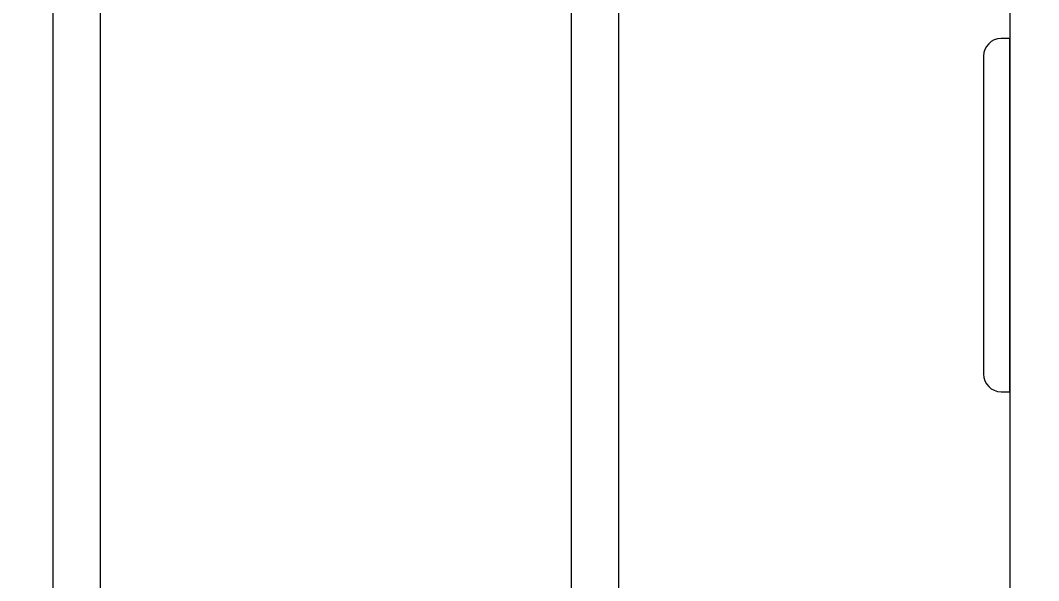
# Model space of a CAD drawing. Header units: millimetres. Extents: x -7083 to 7374, y -8368 to 7509.
# Drawn here: x -4056 to -3478, y 441 to 758 of the extents above; entities that cross this region are included whole.
import ezdxf

# ---------------------------------------------------------------- set-up
doc = ezdxf.new("R2010")
doc.units = ezdxf.units.MM
for name, color, linetype in [('DIKOM_ОБЪЕКТ', 7, 'Continuous'), ('DIKOM_РАЗМЕР_ЗОНА', 7, 'Continuous'), ('DIKOM_РАЗМЕР_ОБЪЕКТА', 7, 'Continuous')]:
    doc.layers.add(name, color=color, linetype=linetype)
doc.styles.add('style1', font='arial.ttf', dxfattribs={"width": 0.8})
doc.dimstyles.new('1-50', dxfattribs={"dimtxt": 300, "dimasz": 200, "dimexe": 100, "dimexo": 0, "dimgap": 100, "dimtad": 1, "dimtxsty": 'style1', "dimcen": 200, "dimclrd": 7, "dimclre": 7, "dimclrt": 7, "dimadec": 1, "dimazin": 2, "dimtfac": 1, "dimtmove": 0, "dimatfit": 2, "dimfxl": 0, "dimlwd": 25, "dimlwe": 18, "dimarcsym": 0})

# ---------------------------------------------------------------- blocks, each defined once
blk = doc.blocks.new('*D10')
at = {"layer": 'Defpoints', "color": 0, "transparency": 16777216}
for p in [(-5583.43, 647.96), (4593.55, 648.92), (4593.55, -5902.54)]:
    blk.add_point(p, dxfattribs=at)
at = {"layer": 'DIKOM_РАЗМЕР_ОБЪЕКТА', "color": 7, "lineweight": 18, "transparency": 16777216}
for p, q in [((-5583.43, 647.96), (-5583.43, -6002.54)), ((4593.55, 648.92), (4593.55, -6002.54))]:
    blk.add_line(p, q, dxfattribs=at)
at = {"layer": 'DIKOM_РАЗМЕР_ОБЪЕКТА', "color": 7, "lineweight": 25, "transparency": 16777216}
blk.add_line((-5383.43, -5902.54), (4393.55, -5902.54), dxfattribs=at)
at = {"layer": 'DIKOM_РАЗМЕР_ОБЪЕКТА', "color": 7, "transparency": 16777216}
for points in [[(-5383.43, -5869.2), (-5383.43, -5935.87), (-5583.43, -5902.54)], [(4393.55, -5869.2), (4393.55, -5935.87), (4593.55, -5902.54)]]:
    blk.add_solid(points, dxfattribs=at)
at = {"layer": 'DIKOM_РАЗМЕР_ОБЪЕКТА', "color": 7, "transparency": 16777216, "insert": (-226.13, -5649.37), "char_height": 300, "attachment_point": 5, "style": 'style1'}
blk.add_mtext('10150', dxfattribs=at)
blk = doc.blocks.new('*D13')
at = {"layer": 'Defpoints', "color": 0, "transparency": 16777216}
for p in [(6593.53, 996.24), (-7083.43, 647.96), (6593.53, -8268.31)]:
    blk.add_point(p, dxfattribs=at)
at = {"layer": 'DIKOM_РАЗМЕР_ЗОНА', "color": 7, "lineweight": 18, "transparency": 16777216}
for p, q in [((6593.53, 996.24), (6593.53, -8368.31)), ((-7083.43, 647.96), (-7083.43, -8368.31))]:
    blk.add_line(p, q, dxfattribs=at)
at = {"layer": 'DIKOM_РАЗМЕР_ЗОНА', "color": 7, "lineweight": 25, "transparency": 16777216}
blk.add_line((-6883.43, -8268.31), (6393.53, -8268.31), dxfattribs=at)
at = {"layer": 'DIKOM_РАЗМЕР_ЗОНА', "color": 7, "transparency": 16777216}
for points in [[(-6883.43, -8234.97), (-6883.43, -8301.64), (-7083.43, -8268.31)], [(6393.53, -8234.97), (6393.53, -8301.64), (6593.53, -8268.31)]]:
    blk.add_solid(points, dxfattribs=at)
at = {"layer": 'DIKOM_РАЗМЕР_ЗОНА', "color": 7, "transparency": 16777216, "insert": (322.1, -8015.03), "char_height": 300, "attachment_point": 5, "style": 'style1'}
blk.add_mtext('13650', dxfattribs=at)

msp = doc.modelspace()

# ---------------------------------------------------------------- linework, layer by layer
at = {"layer": 'DIKOM_ОБЪЕКТ', "color": 7, "linetype": 'Continuous', "lineweight": 15}
for p, q in [((-4037.29, 993.956), (-4037.29, 301.956)), ((-4010.29, 301.956), (-4010.29, 993.956)), ((-3743.507, 993.956), (-3743.507, 301.956)), ((-3716.507, 301.956), (-3716.507, 993.956)), ((-3494.712, 747.956), (-3499.712, 747.956)), ((-3494.712, 547.956), (-3494.712, 747.956)), ((-3499.712, 547.956), (-3494.712, 547.956))]:
    msp.add_line(p, q, dxfattribs=at)
for centre, start, end in [((-3499.712, 737.956), 90, 180), ((-3499.712, 557.956), 180, 270)]:
    msp.add_arc(centre, 10, start, end, dxfattribs=at)
for points, knots in [([(-3494.712, 1143.363), (-3494.712, 1143.159), (-3494.712, 1142.752), (-3494.712, 1141.129), (-3494.712, 1138.736), (-3494.712, 1135.455), (-3494.712, 1131.318), (-3494.712, 1126.313), (-3494.712, 1120.433), (-3494.712, 1113.658), (-3494.712, 1106.179), (-3494.712, 1098.122), (-3494.712, 1089.54), (-3494.712, 1080.217), (-3494.712, 1070.151), (-3494.712, 1058.434), (-3494.712, 1044.89), (-3494.712, 1029.284), (-3494.712, 1012.665), (-3494.712, 995.066), (-3494.712, 976.565), (-3494.712, 957.241), (-3494.712, 937.152), (-3494.712, 917.793), (-3494.712, 899.349), (-3494.712, 882.025), (-3494.712, 864.418), (-3494.712, 846.557), (-3494.712, 827.841), (-3494.712, 808.218), (-3494.712, 787.818), (-3494.712, 767.327), (-3494.712, 746.888), (-3494.712, 726.63), (-3494.712, 706.607), (-3494.712, 686.916), (-3494.712, 667.373), (-3494.712, 647.838), (-3494.712, 628.186), (-3494.712, 608.28), (-3494.712, 588.225), (-3494.712, 567.948), (-3494.712, 547.69), (-3494.712, 527.488), (-3494.712, 507.367), (-3494.712, 487.331), (-3494.712, 467.952), (-3494.712, 449.355), (-3494.712, 431.494), (-3494.712, 413.887), (-3494.712, 396.563), (-3494.712, 378.119), (-3494.712, 358.76), (-3494.712, 338.671), (-3494.712, 319.347), (-3494.712, 300.846), (-3494.712, 283.247), (-3494.712, 266.628), (-3494.712, 251.022), (-3494.712, 237.477), (-3494.712, 225.761), (-3494.712, 215.695), (-3494.712, 206.372), (-3494.712, 197.79), (-3494.712, 189.682), (-3494.712, 182.117), (-3494.712, 175.245), (-3494.712, 169.299), (-3494.712, 164.292), (-3494.712, 160.217), (-3494.712, 157.03), (-3494.712, 154.717), (-3494.712, 153.144), (-3494.712, 152.747), (-3494.712, 152.549)], [0, 0, 0, 0, 0.0128598, 0.0257173, 0.0389038, 0.0521823, 0.0656745, 0.0790933, 0.0926104, 0.1063625, 0.1201183, 0.1328766, 0.14563, 0.1584904, 0.1714398, 0.1843946, 0.2007532, 0.2171121, 0.2335559, 0.25, 0.2664438, 0.2828879, 0.2992465, 0.3156054, 0.3285599, 0.3415094, 0.3543698, 0.3671231, 0.3798817, 0.3938871, 0.4078897, 0.4216383, 0.4353013, 0.4487661, 0.4618071, 0.4747419, 0.4873695, 0.5, 0.5128597, 0.5257172, 0.5389038, 0.5521823, 0.5656745, 0.5790933, 0.5926104, 0.6063625, 0.6201183, 0.6328766, 0.64563, 0.6584904, 0.6714398, 0.6843946, 0.7007532, 0.7171121, 0.7335559, 0.75, 0.7664438, 0.7828879, 0.7992465, 0.8156054, 0.8285599, 0.8415094, 0.8543698, 0.8671231, 0.8798817, 0.8938871, 0.9078897, 0.9216383, 0.9353013, 0.9487661, 0.9618071, 0.9747419, 0.9873695, 1, 1, 1, 1]), ([(-3509.712, 737.956), (-3509.712, 737.884), (-3509.712, 737.739), (-3509.712, 736.549), (-3509.712, 734.6), (-3509.712, 731.751), (-3509.712, 728.016), (-3509.712, 723.399), (-3509.712, 717.941), (-3509.712, 711.709), (-3509.712, 704.796), (-3509.712, 697.318), (-3509.712, 689.405), (-3509.712, 681.195), (-3509.712, 672.829), (-3509.712, 664.482), (-3509.712, 656.19), (-3509.712, 647.956), (-3509.712, 639.721), (-3509.712, 631.429), (-3509.712, 623.083), (-3509.712, 614.716), (-3509.712, 606.507), (-3509.712, 598.594), (-3509.712, 591.115), (-3509.712, 584.203), (-3509.712, 577.97), (-3509.712, 572.512), (-3509.712, 567.896), (-3509.712, 564.161), (-3509.712, 561.311), (-3509.712, 559.362), (-3509.712, 558.172), (-3509.712, 558.028), (-3509.712, 557.956)], [0, 0, 0, 0, 0.0291252, 0.0582485, 0.0887343, 0.1199939, 0.1519014, 0.1843127, 0.2170688, 0.25, 0.2829312, 0.3156873, 0.3480986, 0.3800061, 0.4112657, 0.4417515, 0.4708767, 0.5, 0.5291252, 0.5582486, 0.5887343, 0.6199939, 0.6519014, 0.6843127, 0.7170688, 0.75, 0.7829313, 0.8156873, 0.8480986, 0.8800061, 0.9112657, 0.9417515, 0.9708757, 1, 1, 1, 1])]:
    msp.add_open_spline(points, degree=3, knots=knots, dxfattribs=at)

# ---------------------------------------------------------------- dimensions: what is measured, and where the dimension line sits
at = {"layer": 'DIKOM_РАЗМЕР_ЗОНА'}
dim = msp.add_linear_dim(base=(6593.528, -8268.308), p1=(-7083.425, 647.956), p2=(6593.528, 996.237), text='13650', dimstyle='1-50', dxfattribs=at)
dim.commit()
dim.dimension.update_dxf_attribs({"geometry": '*D13', "text_midpoint": (322.101, -8268.308), "dimtype": 160})
at = {"layer": 'DIKOM_РАЗМЕР_ОБЪЕКТА'}
dim = msp.add_linear_dim(base=(4593.55, -5902.538), p1=(-5583.425, 647.956), p2=(4593.55, 648.921), text='10150', dimstyle='1-50', dxfattribs=at)
dim.commit()
dim.dimension.update_dxf_attribs({"geometry": '*D10', "text_midpoint": (-226.127, -5902.538), "dimtype": 160})

doc.saveas('drawing.dxf')
